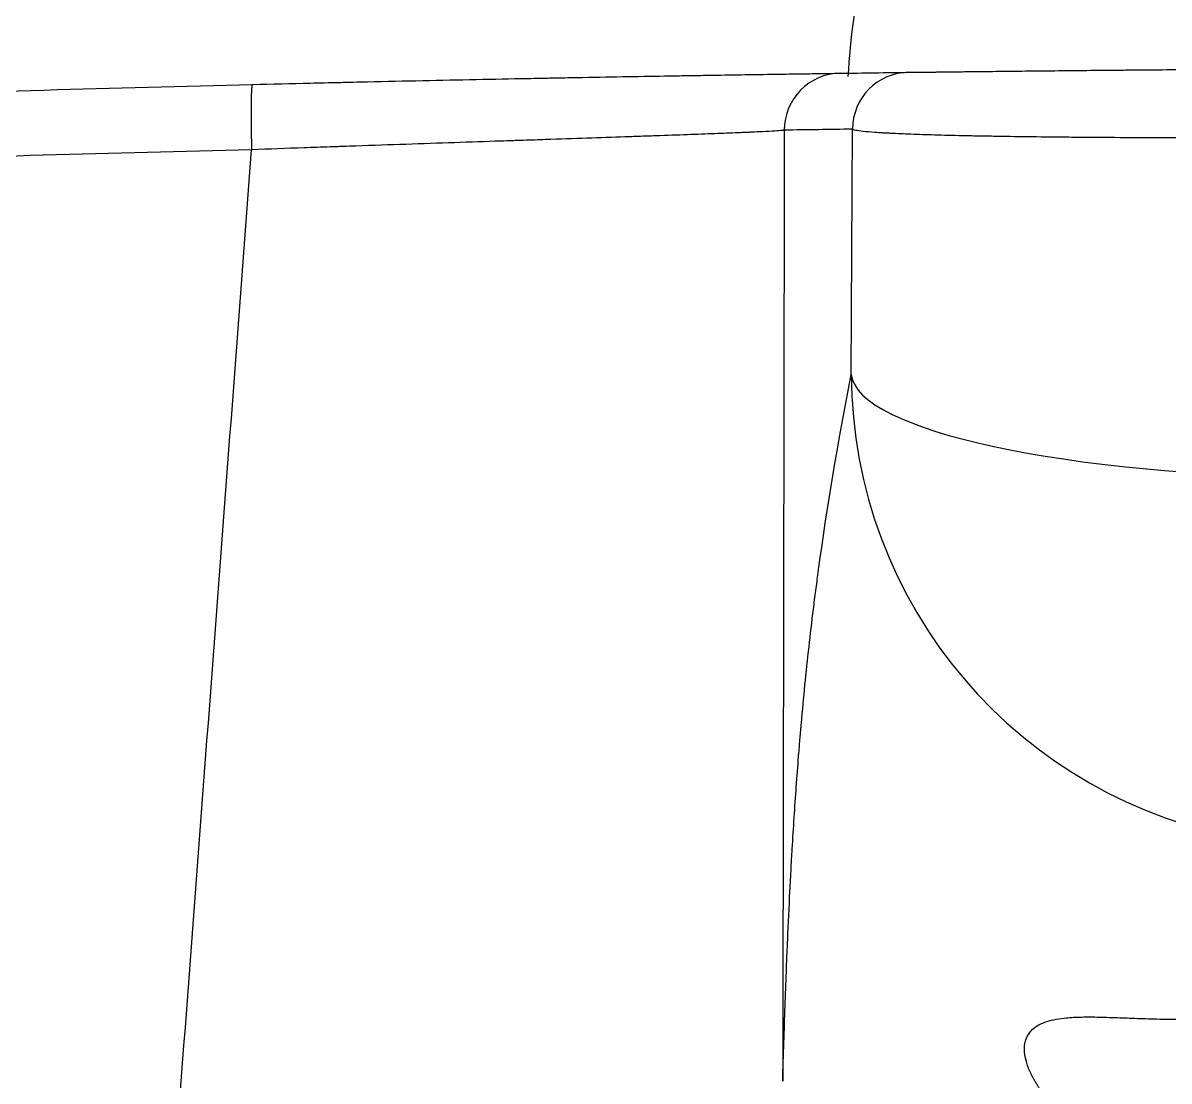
# Model space of a CAD drawing. Extents: x 0 to 1128, y 0 to 827.
# Drawn here: x 216.3 to 246.52, y 241.7 to 269.6 of the extents above; entities that cross this region are included whole.
import ezdxf

# ---------------------------------------------------------------- set-up
doc = ezdxf.new("R2010")
doc.units = 0
doc.header["$LTSCALE"] = 10
doc.header["$MEASUREMENT"] = 0
doc.layers.add('1', color=7, linetype='CONTINUOUS')

msp = doc.modelspace()

# ---------------------------------------------------------------- linework, layer by layer
at = {"layer": '1', "color": 7, "linetype": 'Continuous', "lineweight": -3}
msp.add_line((238.139, 260.329), (238.17, 266.8), dxfattribs=at)
msp.add_arc((260.049, 266.827), 22.042, 168.5889, 176.4605, dxfattribs=at)
for centre, major_axis, ratio, start_param, end_param in [((239.67, 266.8), (-0.019, 1.5), 0.999763, 0, 1.558188), ((237.872, 266.776), (-0.021, 1.5), 0.999763, 0, 1.557018), ((250.636, 260.329), (-12.26, 2.436), 0.993822, 0.197288, 1.600796), ((250.636, 260.329), (-12.5, 0.06), 0.21644, 0.022284, 1.57184)]:
    msp.add_ellipse(centre, major_axis=major_axis, ratio=ratio, start_param=start_param, end_param=end_param, dxfattribs=at)
for points in [[(237.851, 268.276), (238.451, 268.284), (239.051, 268.292), (239.651, 268.3)], [(236.372, 266.776), (236.354, 255.611), (236.34, 247.253), (236.331, 241.704)], [(238.17, 266.8), (237.571, 266.792), (236.971, 266.784), (236.372, 266.776)], [(220.05, 236.032), (220.811, 246.108), (221.572, 256.184), (222.332, 266.26)]]:
    msp.add_open_spline(points, degree=3, dxfattribs=at)
for points, knots in [([(239.651, 268.3), (239.659, 268.3), (239.684, 268.3), (239.767, 268.301), (239.825, 268.302), (239.973, 268.304), (240.064, 268.305), (240.225, 268.307), (240.282, 268.307), (240.36, 268.308), (240.376, 268.309), (240.408, 268.309), (240.457, 268.31), (240.508, 268.31), (240.682, 268.312), (240.991, 268.316), (241.358, 268.32), (241.754, 268.325), (241.967, 268.327), (242.224, 268.33), (242.252, 268.33), (242.31, 268.331), (242.34, 268.331), (242.428, 268.332), (242.606, 268.334), (242.791, 268.336), (243.17, 268.34), (243.433, 268.343), (243.982, 268.348), (244.267, 268.351), (244.713, 268.355), (244.864, 268.357), (245.095, 268.359), (245.173, 268.359), (245.33, 268.361), (245.409, 268.362), (245.806, 268.365), (246.13, 268.368), (246.789, 268.373), (247.125, 268.376), (247.809, 268.381), (248.157, 268.384), (248.6, 268.387), (248.689, 268.388), (248.868, 268.389), (249.136, 268.391), (249.406, 268.392), (249.946, 268.396), (250.308, 268.398), (250.671, 268.4)], [0, 0, 0, 0, 0.0625, 0.0625, 0.125, 0.125, 0.1875, 0.1875, 0.21875, 0.21875, 0.226563, 0.226563, 0.234375, 0.25, 0.25, 0.3125, 0.375, 0.375, 0.4375, 0.4375, 0.445313, 0.445313, 0.453125, 0.453125, 0.46875, 0.5, 0.5, 0.5625, 0.5625, 0.625, 0.625, 0.65625, 0.65625, 0.671875, 0.671875, 0.6875, 0.6875, 0.75, 0.75, 0.8125, 0.8125, 0.875, 0.875, 0.890625, 0.890625, 0.90625, 0.9375, 0.9375, 1, 1, 1, 1]), ([(178.517, 265.896), (180.337, 266.046), (182.159, 266.182), (185.803, 266.436), (187.627, 266.553), (191.274, 266.771), (193.099, 266.872), (196.75, 267.061), (198.576, 267.149), (202.23, 267.313), (204.057, 267.39), (207.713, 267.532), (209.542, 267.599), (215.03, 267.784), (218.691, 267.89), (222.354, 267.98)], [0, 0, 0, 0, 0.125, 0.125, 0.25, 0.25, 0.375, 0.375, 0.5, 0.5, 0.625, 0.625, 0.75, 0.75, 1, 1, 1, 1]), ([(222.354, 267.98), (222.35, 267.98), (222.345, 267.968), (222.337, 267.922), (222.334, 267.888), (222.327, 267.799), (222.324, 267.743), (222.32, 267.614), (222.318, 267.54), (222.316, 267.378), (222.316, 267.289), (222.316, 267.1), (222.317, 267), (222.319, 266.794), (222.321, 266.688), (222.326, 266.474), (222.328, 266.366), (222.332, 266.26)], [0, 0, 0, 0, 0.125, 0.125, 0.25, 0.25, 0.375, 0.375, 0.5, 0.5, 0.625, 0.625, 0.75, 0.75, 0.875, 0.875, 1, 1, 1, 1]), ([(222.354, 267.98), (222.865, 267.993), (223.373, 268.005), (224.131, 268.023), (224.383, 268.029), (224.697, 268.036), (224.759, 268.037), (224.885, 268.04), (224.947, 268.042), (225.135, 268.046), (225.259, 268.049), (225.878, 268.062), (226.364, 268.073), (227.32, 268.093), (227.79, 268.103), (228.712, 268.122), (229.164, 268.131), (229.719, 268.142), (229.829, 268.144), (229.994, 268.147), (230.048, 268.148), (230.157, 268.15), (230.428, 268.155), (230.693, 268.16), (231.318, 268.172), (232.119, 268.186), (232.86, 268.199), (233.392, 268.208), (233.566, 268.211), (233.82, 268.215), (233.904, 268.216), (234.07, 268.219), (234.152, 268.22), (234.555, 268.227), (234.856, 268.232), (235.418, 268.24), (235.678, 268.244), (236.159, 268.252), (236.378, 268.255), (236.627, 268.258), (236.699, 268.26), (236.769, 268.261), (236.815, 268.261), (236.837, 268.262), (236.948, 268.263), (237.031, 268.264), (237.261, 268.268), (237.52, 268.271), (237.686, 268.274), (237.804, 268.275), (237.84, 268.276), (237.851, 268.276)], [0, 0, 0, 0, 0.0625, 0.0625, 0.09375, 0.09375, 0.101562, 0.101562, 0.109375, 0.109375, 0.125, 0.125, 0.1875, 0.1875, 0.25, 0.25, 0.3125, 0.3125, 0.328125, 0.328125, 0.335937, 0.335937, 0.34375, 0.375, 0.375, 0.4375, 0.5, 0.5, 0.53125, 0.53125, 0.546875, 0.546875, 0.5625, 0.5625, 0.625, 0.625, 0.6875, 0.6875, 0.75, 0.75, 0.765625, 0.773438, 0.773438, 0.78125, 0.78125, 0.8125, 0.8125, 0.875, 0.9375, 0.9375, 1, 1, 1, 1]), ([(236.372, 266.776), (236.372, 266.776), (236.372, 266.776), (236.372, 266.776), (236.371, 266.776), (236.371, 266.776), (236.369, 266.775), (236.366, 266.774), (236.358, 266.773), (236.335, 266.769), (236.303, 266.766), (236.222, 266.758), (236.072, 266.748), (235.837, 266.736), (235.629, 266.726), (235.554, 266.722), (235.453, 266.718), (235.433, 266.717), (235.391, 266.715), (235.328, 266.712), (235.263, 266.71), (235.038, 266.7), (234.839, 266.692), (234.404, 266.675), (234.168, 266.667), (233.659, 266.648), (233.386, 266.638), (233.021, 266.625), (232.947, 266.623), (232.797, 266.618), (232.569, 266.61), (232.333, 266.602), (231.851, 266.585), (231.18, 266.562), (230.454, 266.538), (229.889, 266.519), (229.697, 266.512), (229.452, 266.504), (229.403, 266.503), (229.304, 266.499), (229.255, 266.498), (229.105, 266.493), (229.005, 266.489), (228.503, 266.472), (228.093, 266.459), (227.258, 266.43), (226.833, 266.416), (225.967, 266.386), (225.526, 266.371), (224.965, 266.352), (224.852, 266.348), (224.682, 266.342), (224.625, 266.34), (224.512, 266.336), (224.228, 266.326), (223.942, 266.316), (223.256, 266.292), (222.795, 266.276), (222.332, 266.26)], [0, 0, 0, 0, 0.000488, 0.000488, 0.000977, 0.001953, 0.003906, 0.007812, 0.015625, 0.03125, 0.0625, 0.0625, 0.125, 0.1875, 0.1875, 0.21875, 0.21875, 0.226562, 0.226562, 0.234375, 0.25, 0.25, 0.3125, 0.3125, 0.375, 0.375, 0.4375, 0.4375, 0.453125, 0.453125, 0.46875, 0.5, 0.5, 0.5625, 0.625, 0.625, 0.65625, 0.65625, 0.664063, 0.664063, 0.671875, 0.671875, 0.6875, 0.6875, 0.75, 0.75, 0.8125, 0.8125, 0.875, 0.875, 0.890625, 0.890625, 0.898438, 0.898438, 0.90625, 0.9375, 0.9375, 1, 1, 1, 1]), ([(250.679, 266.575), (250.268, 266.574), (249.858, 266.572), (249.247, 266.571), (249.043, 266.57), (248.739, 266.57), (248.638, 266.57), (248.435, 266.57), (248.334, 266.569), (247.832, 266.569), (247.438, 266.569), (246.662, 266.571), (246.282, 266.572), (245.534, 266.575), (245.167, 266.577), (244.717, 266.58), (244.627, 266.58), (244.449, 266.582), (244.36, 266.582), (244.098, 266.584), (243.926, 266.586), (243.421, 266.591), (243.096, 266.594), (242.473, 266.602), (242.174, 266.607), (241.744, 266.614), (241.604, 266.616), (241.398, 266.62), (241.33, 266.622), (241.23, 266.624), (241.197, 266.625), (241.131, 266.626), (240.837, 266.632), (240.564, 266.639), (240.113, 266.652), (239.905, 266.659), (239.52, 266.673), (239.344, 266.681), (239.146, 266.691), (239.088, 266.694), (239.032, 266.697), (238.996, 266.699), (238.978, 266.7), (238.889, 266.705), (238.823, 266.71), (238.64, 266.723), (238.537, 266.732), (238.368, 266.75), (238.302, 266.76), (238.208, 266.779), (238.179, 266.789), (238.17, 266.8)], [0, 0, 0, 0, 0.0625, 0.0625, 0.09375, 0.09375, 0.109375, 0.109375, 0.125, 0.125, 0.1875, 0.1875, 0.25, 0.25, 0.3125, 0.3125, 0.328125, 0.328125, 0.34375, 0.34375, 0.375, 0.375, 0.4375, 0.4375, 0.5, 0.5, 0.53125, 0.53125, 0.546875, 0.546875, 0.554688, 0.554688, 0.5625, 0.625, 0.625, 0.6875, 0.6875, 0.75, 0.75, 0.765625, 0.773438, 0.773438, 0.78125, 0.78125, 0.8125, 0.8125, 0.875, 0.875, 0.9375, 0.9375, 1, 1, 1, 1]), ([(222.332, 266.26), (218.67, 266.17), (215.011, 266.064), (209.526, 265.879), (207.698, 265.813), (204.044, 265.671), (202.217, 265.595), (198.566, 265.431), (196.741, 265.343), (193.092, 265.155), (191.268, 265.054), (187.622, 264.836), (185.8, 264.719), (182.157, 264.466), (180.337, 264.33), (178.517, 264.181)], [0, 0, 0, 0, 0.25, 0.25, 0.375, 0.375, 0.5, 0.5, 0.625, 0.625, 0.75, 0.75, 0.875, 0.875, 1, 1, 1, 1]), ([(236.331, 241.703), (236.351, 242.401), (236.383, 243.388), (236.421, 244.437), (236.438, 244.865), (236.45, 245.146), (236.457, 245.308), (236.481, 245.862), (236.511, 246.507), (236.548, 247.225), (236.568, 247.575), (236.576, 247.724), (236.582, 247.822), (236.586, 247.885), (236.621, 248.484), (236.676, 249.308), (236.747, 250.232), (236.784, 250.685), (236.803, 250.909), (236.812, 251.004), (236.817, 251.068), (236.821, 251.11), (236.883, 251.812), (236.984, 252.822), (237.12, 253.979), (237.192, 254.552), (237.23, 254.838), (237.249, 254.98), (237.257, 255.041), (237.262, 255.082), (237.266, 255.109), (237.501, 256.841), (237.791, 258.576), (238.139, 260.329)], [0, 0, 0, 0, 0.03123, 0.046855, 0.054668, 0.054668, 0.06248, 0.06248, 0.093731, 0.109356, 0.117169, 0.121075, 0.121075, 0.124981, 0.124981, 0.187483, 0.218733, 0.234359, 0.242171, 0.246078, 0.246078, 0.249984, 0.249984, 0.374987, 0.437488, 0.468739, 0.484364, 0.492177, 0.496083, 0.496083, 0.499989, 0.499989, 1, 1, 1, 1]), ([(245.343, 239.858), (245.337, 239.86), (245.325, 239.864), (245.307, 239.87), (245.288, 239.876), (245.27, 239.882), (245.252, 239.888), (245.234, 239.894), (245.216, 239.9), (245.198, 239.907), (245.18, 239.913), (245.162, 239.92), (245.144, 239.926), (245.127, 239.933), (245.109, 239.94), (245.091, 239.946), (245.073, 239.953), (245.018, 239.975), (244.926, 240.013), (244.8, 240.071), (244.675, 240.133), (244.527, 240.212), (244.358, 240.312), (244.174, 240.434), (244.022, 240.546), (243.897, 240.646), (243.766, 240.757), (243.617, 240.896), (243.458, 241.06), (243.348, 241.187), (243.273, 241.28), (243.227, 241.34), (243.18, 241.402), (243.142, 241.454), (243.114, 241.493), (243.095, 241.52), (243.077, 241.546), (243.059, 241.572), (243.043, 241.598), (243.015, 241.641), (242.978, 241.702), (242.935, 241.778), (242.895, 241.854), (242.859, 241.929), (242.827, 242.002), (242.798, 242.074), (242.774, 242.146), (242.732, 242.284), (242.697, 242.477), (242.706, 242.672), (242.746, 242.823), (242.803, 242.938), (242.894, 243.055), (243.032, 243.165), (243.23, 243.258), (243.468, 243.325), (243.71, 243.363), (243.942, 243.382), (244.151, 243.392), (244.376, 243.395), (244.617, 243.393), (244.874, 243.386), (245.137, 243.377), (245.406, 243.367), (245.678, 243.356), (245.967, 243.346), (246.271, 243.338), (246.591, 243.332), (246.845, 243.331), (247.022, 243.332), (247.115, 243.333), (247.205, 243.334), (247.292, 243.335), (247.371, 243.336), (247.442, 243.337), (247.506, 243.337), (247.563, 243.338), (247.618, 243.339), (247.673, 243.339), (247.756, 243.34), (247.865, 243.341), (247.997, 243.343), (248.091, 243.346), (248.141, 243.347), (248.146, 243.347)], [0, 0, 0, 0, 0.000782, 0.001562, 0.002341, 0.00312, 0.003898, 0.004676, 0.005453, 0.00623, 0.007007, 0.007784, 0.008562, 0.00934, 0.010118, 0.010897, 0.011677, 0.012457, 0.018141, 0.023911, 0.029819, 0.035915, 0.046129, 0.056987, 0.068623, 0.076315, 0.084339, 0.099447, 0.11554, 0.132704, 0.13868, 0.145074, 0.151888, 0.159122, 0.162129, 0.165128, 0.168121, 0.171107, 0.174086, 0.177059, 0.186354, 0.195829, 0.20549, 0.215342, 0.225389, 0.235634, 0.246082, 0.256737, 0.298947, 0.343391, 0.372899, 0.403013, 0.433765, 0.479147, 0.524981, 0.569423, 0.613578, 0.640949, 0.668126, 0.695129, 0.721976, 0.748685, 0.775272, 0.798797, 0.822577, 0.846619, 0.870929, 0.89551, 0.920365, 0.927363, 0.934045, 0.940409, 0.946458, 0.952193, 0.956635, 0.960845, 0.964823, 0.967785, 0.971268, 0.975273, 0.983287, 0.991244, 0.999145, 1, 1, 1, 1])]:
    msp.add_open_spline(points, degree=3, knots=knots, dxfattribs=at)

doc.saveas('drawing.dxf')
